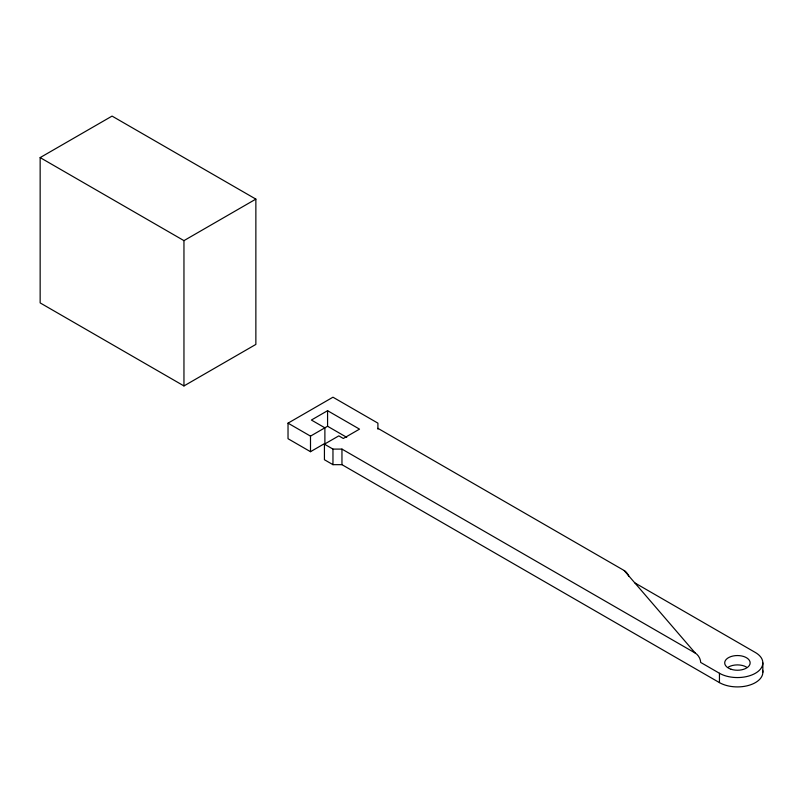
<?xml version="1.0" encoding="UTF-8"?>
<svg xmlns="http://www.w3.org/2000/svg" width="803" height="803" viewBox="0 0 803 803"><rect width="100%" height="100%" fill="white"/><g stroke="black" fill="none" stroke-linecap="round" stroke-linejoin="round"><path stroke-width="1.2" d="M40.15 157.599L112.059 116.094L255.866 199.114L255.866 344.417L183.957 385.932L40.15 302.902L40.15 157.599L183.957 240.629L255.866 199.114M762.629 670.314A25.425 14.675 0 0 1 748.667 685.401A25.425 14.675 0 0 1 719.448 682.61L341.958 464.666L332.964 464.666L324.432 459.738L324.432 444.169L338.816 435.868L343.333 438.478L359.513 429.133L327.574 410.694L311.393 420.039L324.884 427.818L324.884 443.386L310.5 451.698L288.026 438.719L288.026 423.151L332.964 397.204L377.912 423.151L377.912 429.143M288.026 423.151L310.5 436.129L327.574 426.263L346.735 437.334M324.432 444.169L332.964 449.098L341.958 449.098L695.278 653.09A7.628 4.406 60 0 1 700.678 662.425L719.448 673.265A25.425 14.675 0 0 0 755.402 673.265A25.425 14.675 0 0 0 755.402 652.518L634.972 582.978M377.912 428.34L624.152 570.511L695.278 653.09M762.85 662.897L762.85 672.231M719.448 673.265L719.448 682.61M341.958 449.098L341.958 464.666M332.964 449.098L332.964 464.666M327.574 410.694L327.574 426.263M310.5 436.129L310.5 451.698M183.957 240.629L183.957 385.932M728.441 667.042A12.707 7.337 0 0 1 746.419 667.042M624.152 570.511A7.628 4.406 60 0 1 628.819 576.313M731.071 669.25A12.707 7.337 0 0 0 750.143 662.897A12.707 7.337 0 0 0 731.071 656.533A12.707 7.337 0 0 0 731.071 669.25"/></g></svg>
